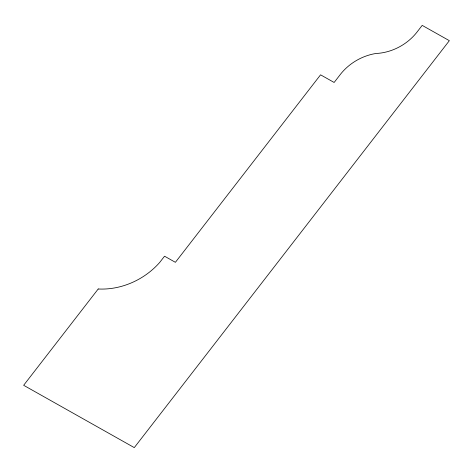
<?xml version="1.0" encoding="UTF-8"?>
<svg xmlns="http://www.w3.org/2000/svg" width="473" height="473" viewBox="0 0 473 473"><rect width="100%" height="100%" fill="white"/><g stroke="black" fill="none" stroke-linecap="round" stroke-linejoin="round"><path stroke-width="0.71" d="M98.213 288.985L23.65 385.294L134.285 447.618L449.35 40.672L422.2 25.382L416.873 32.259A47.85 39.856 -29.7 0 1 375.858 53.496A48.548 40.436 -29.7 0 0 339.46 75.591L334.139 82.468L320.564 74.823L175.394 262.32L164.539 256.2L159.732 262.403A67.006 55.814 -29.7 0 1 98.213 288.985"/></g></svg>
